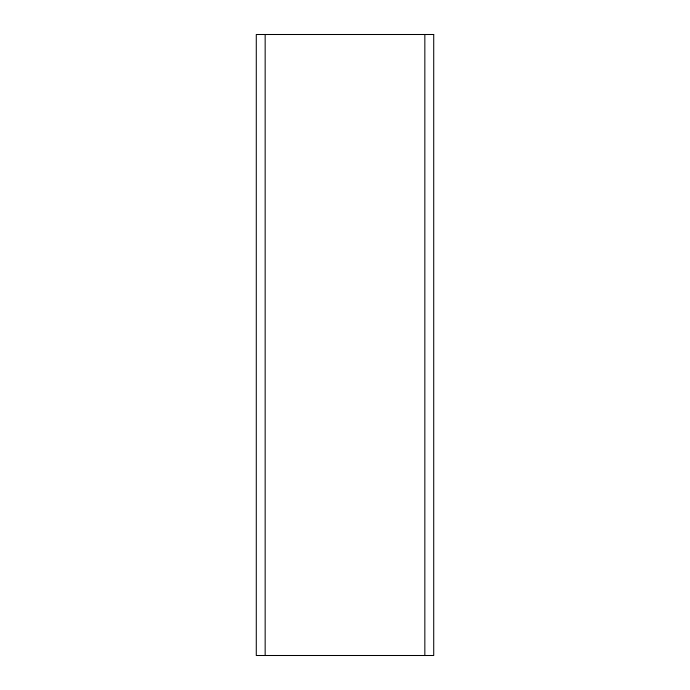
<?xml version="1.0" encoding="UTF-8"?>
<svg xmlns="http://www.w3.org/2000/svg" width="690" height="690" viewBox="0 0 690 690"><rect width="100%" height="100%" fill="white"/><g stroke="black" fill="none" stroke-linecap="round" stroke-linejoin="round"><path stroke-width="1.03" d="M424.842 34.5L424.842 655.5M265.158 34.5L265.158 655.5M433.717 34.5L256.283 34.5L256.283 655.5L433.717 655.5L433.717 34.5"/></g></svg>
